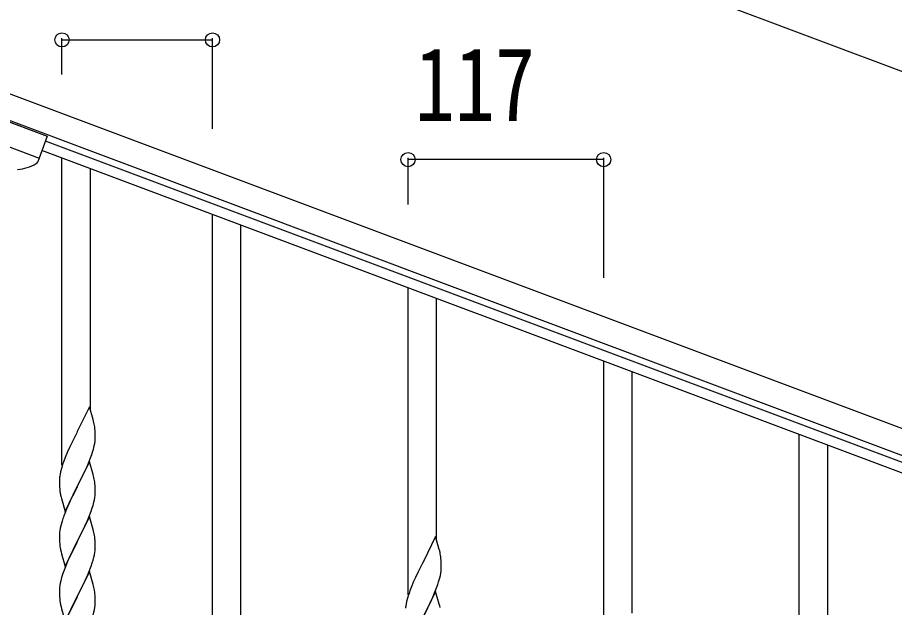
# Model space of a CAD drawing. Units: millimetres, scale not verified. Extents: x -4143 to 4140, y -2900 to 2898.
# Drawn here: x 2704 to 3229, y 1458 to 1811 of the extents above; entities that cross this region are included whole.
import ezdxf
from ezdxf.enums import TextEntityAlignment as Align

# ---------------------------------------------------------------- set-up
doc = ezdxf.new("R2010")
doc.units = ezdxf.units.MM
doc.header["$LTSCALE"] = 10
doc.layers.add('0-3_YKK_A1', color=4, linetype='Continuous')
doc.layers.add('0-4_YKK_D', color=6, linetype='Continuous')
doc.styles.add('ＭＳ ゴシック', font='')
doc.styles.get('ＭＳ ゴシック').set_extended_font_data('MS Gothic')

msp = doc.modelspace()

# ---------------------------------------------------------------- linework, layer by layer
at = {"layer": '0-3_YKK_A1'}
for p, q in [((2640.55, 1787.46), (3473.9, 1474.89)), ((2635.28, 1773.42), (3468.63, 1460.84)), ((2684.65, 1753.96), (2722.1, 1739.91)), ((2679.74, 1740.85), (2717.19, 1726.8)), ((2722.1, 1739.91), (2716.37, 1724.63)), ((3368.92, 1493.97), (2721.01, 1736.99)), ((3366.81, 1488.36), (2718.9, 1731.37)), ((2730.89, 1543.21), (2730.89, 1726.88)), ((2747.89, 1576.12), (2747.89, 1720.5)), ((2820.89, 1444.28), (2820.89, 1693.12)), ((2837.89, 1444.28), (2837.89, 1686.74)), ((2937.89, 1465.56), (2937.89, 1649.24)), ((2954.89, 1498.48), (2954.89, 1642.86)), ((3054.89, 1421.68), (3054.89, 1605.35)), ((3071.89, 1454.6), (3071.89, 1598.98)), ((3171.89, 1312.63), (3171.89, 1561.47)), ((3188.89, 1312.63), (3188.89, 1555.09)), ((2729.69, 1494.65), (2729.83, 1493.66)), ((2729.69, 1461.78), (2729.83, 1460.79))]:
    msp.add_line(p, q, dxfattribs=at)
for points in [[(2747.29, 1578.15), (2740.06, 1563.29), (2739.72, 1562.62), (2736.9, 1556.98), (2735.34, 1553.69), (2734.23, 1551.23), (2732.76, 1547.7), (2731.99, 1545.67)], [(2750.02, 1568.61), (2749.8, 1569.55), (2749.55, 1570.5), (2747.29, 1578.15)], [(2750.76, 1558.82), (2750.78, 1559.62), (2750.78, 1560.77), (2750.73, 1562.5), (2750.67, 1563.74), (2750.56, 1565.15)], [(2749.87, 1553.47), (2750.2, 1554.89), (2750.47, 1556.25), (2750.66, 1557.57)], [(2730.32, 1524.16), (2730.57, 1523.21), (2732.84, 1515.56), (2740.06, 1530.42), (2740.23, 1530.75), (2741.95, 1534.14), (2743.45, 1537.19), (2744.57, 1539.54), (2745.68, 1541.98), (2746.75, 1544.49), (2747.95, 1547.53), (2748.68, 1549.55), (2749.17, 1551.04)], [(2730.96, 1542.67), (2730.52, 1541.2), (2730.03, 1539.29), (2729.74, 1537.9), (2729.52, 1536.57)], [(2747.29, 1545.28), (2740.06, 1530.42), (2739.9, 1530.09), (2737.11, 1524.56), (2735.79, 1521.78), (2735.34, 1520.82), (2733.59, 1516.86), (2732.56, 1514.33), (2731.99, 1512.81)], [(2750.02, 1535.74), (2749.8, 1536.68), (2749.55, 1537.64), (2747.29, 1545.28)], [(2729.39, 1535.3), (2729.35, 1534.48), (2729.34, 1534.08), (2729.36, 1532.22), (2729.39, 1531.21), (2729.44, 1530.27), (2729.54, 1528.83), (2729.69, 1527.52), (2729.83, 1526.53)], [(2730.32, 1491.3), (2730.64, 1490.1), (2732.84, 1482.69), (2740.06, 1497.55), (2740.23, 1497.88), (2741.95, 1501.27), (2743.45, 1504.32), (2744.57, 1506.67), (2746.11, 1510.11), (2746.96, 1512.13), (2748.33, 1515.67), (2749.01, 1517.68), (2749.47, 1519.16), (2749.99, 1521.08), (2750.3, 1522.48), (2750.54, 1523.83), (2750.7, 1525.13), (2750.76, 1525.96), (2750.78, 1526.76), (2750.78, 1527.9), (2750.73, 1529.63), (2750.67, 1530.87), (2750.56, 1532.29)], [(2747.29, 1512.41), (2740.06, 1497.55), (2739.72, 1496.88), (2736.9, 1491.24), (2735.56, 1488.44), (2734.23, 1485.49), (2732.96, 1482.47), (2732.17, 1480.44), (2731.45, 1478.43), (2730.66, 1475.95), (2730.14, 1474.02), (2729.83, 1472.62), (2729.59, 1471.27), (2729.43, 1469.98), (2729.37, 1469.15), (2729.34, 1468.35), (2729.36, 1466.49), (2729.39, 1465.48), (2729.44, 1464.54), (2729.52, 1463.37)], [(2750.02, 1502.87), (2749.8, 1503.81), (2749.55, 1504.76), (2747.29, 1512.41)], [(2730.96, 1509.8), (2730.52, 1508.33), (2730.14, 1506.89), (2729.83, 1505.49), (2729.59, 1504.14), (2729.43, 1502.85), (2729.37, 1502.02), (2729.34, 1501.22), (2729.36, 1499.36), (2729.39, 1498.35), (2729.44, 1497.41), (2729.52, 1496.24)], [(2954.29, 1500.51), (2947.06, 1485.65), (2946.72, 1484.98), (2943.9, 1479.34), (2942.34, 1476.05), (2941.23, 1473.59), (2939.76, 1470.06), (2938.99, 1468.03)], [(2957.02, 1490.97), (2956.8, 1491.91), (2956.55, 1492.86), (2954.29, 1500.51)], [(2730.32, 1458.43), (2730.57, 1457.47), (2730.64, 1457.23), (2732.84, 1449.82), (2740.06, 1464.68), (2740.23, 1465.02), (2743.01, 1470.55), (2744.12, 1472.85), (2744.79, 1474.29), (2746.11, 1477.25), (2746.96, 1479.26), (2748.33, 1482.8), (2749.01, 1484.81), (2749.47, 1486.29), (2749.99, 1488.21), (2750.3, 1489.61), (2750.54, 1490.96), (2750.7, 1492.26), (2750.76, 1493.09), (2750.78, 1493.89), (2750.78, 1495.03), (2750.73, 1496.76), (2750.67, 1498), (2750.56, 1499.41)], [(2957.76, 1481.18), (2957.78, 1481.98), (2957.78, 1483.13), (2957.73, 1484.86), (2957.67, 1486.1), (2957.56, 1487.51)], [(2747.29, 1479.54), (2740.06, 1464.68), (2739.9, 1464.35), (2736.9, 1458.37), (2735.56, 1455.57), (2734.23, 1452.62), (2732.76, 1449.09), (2731.99, 1447.07)], [(2750.02, 1470), (2749.8, 1470.94), (2749.55, 1471.9), (2747.29, 1479.54)], [(2956.87, 1475.83), (2957.2, 1477.25), (2957.47, 1478.61), (2957.66, 1479.93)], [(2937.32, 1446.52), (2937.57, 1445.57), (2939.84, 1437.92), (2947.06, 1452.78), (2947.23, 1453.11), (2948.95, 1456.5), (2950.45, 1459.55), (2951.57, 1461.9), (2952.68, 1464.34), (2953.75, 1466.85), (2954.95, 1469.89), (2955.68, 1471.91), (2956.17, 1473.4)], [(2730.11, 1426.5), (2730.32, 1425.56), (2730.64, 1424.36), (2732.84, 1416.95), (2740.06, 1431.81), (2740.23, 1432.14), (2744.79, 1441.42), (2746.11, 1444.38), (2747.37, 1447.4), (2748.33, 1449.94), (2749.01, 1451.94), (2749.47, 1453.42), (2749.99, 1455.34), (2750.3, 1456.74), (2750.54, 1458.09), (2750.7, 1459.39), (2750.76, 1460.22), (2750.78, 1461.02), (2750.78, 1462.16), (2750.73, 1463.89), (2750.67, 1465.13), (2750.56, 1466.55)], [(2937.96, 1465.03), (2937.52, 1463.56), (2937.03, 1461.65), (2936.74, 1460.26), (2936.52, 1458.93)], [(2954.29, 1467.64), (2947.06, 1452.78), (2946.9, 1452.45), (2944.11, 1446.92), (2942.79, 1444.14), (2942.34, 1443.18), (2940.59, 1439.22), (2939.56, 1436.69), (2938.99, 1435.17)], [(2957.02, 1458.1), (2956.8, 1459.04), (2956.55, 1460), (2954.29, 1467.64)]]:
    msp.add_lwpolyline(points, dxfattribs=at)
for centre, radius, start, end in [((2702.68, 1745.06), 25, 273.7315, 300.94), ((2714.5, 1725.33), 2, 300.94, 339.44), ((2708.55, 1559.9), 42.37, 9.5672, 11.859), ((2705.7, 1560.3), 45.12, 6.176, 8.4678), ((2719.34, 1560.82), 31.49, 354.0716, 356.3633), ((2688.77, 1569.76), 63.23, 342.7842, 345.076), ((2806.59, 1518.42), 79.42, 159.9343, 162.2261), ((2761.33, 1532.69), 32.04, 173.0323, 175.3241), ((2708.43, 1527.03), 42.49, 9.5359, 11.8277), ((2705.83, 1527.43), 45, 6.1963, 8.4881), ((2789.2, 1537.59), 60.39, 190.5595, 192.8513), ((2806.59, 1485.56), 79.42, 159.9343, 162.2261), ((2708.55, 1494.16), 42.37, 9.5672, 11.859), ((2705.7, 1494.56), 45.12, 6.176, 8.4678), ((2769.47, 1499.69), 40.1, 184.9379, 187.2297), ((2789.2, 1504.73), 60.39, 190.5595, 192.8513), ((2915.55, 1482.26), 42.37, 9.5672, 11.859), ((2912.7, 1482.66), 45.12, 6.176, 8.4678), ((2926.34, 1483.18), 31.49, 354.0716, 356.3633), ((2895.77, 1492.11), 63.23, 342.7842, 345.076), ((2708.55, 1461.3), 42.37, 9.5672, 11.859), ((2705.7, 1461.69), 45.12, 6.176, 8.4678), ((3013.59, 1440.78), 79.42, 159.9343, 162.2261), ((2769.35, 1466.83), 39.98, 184.9569, 187.2487), ((2789.2, 1471.86), 60.39, 190.5595, 192.8513), ((2968.33, 1455.04), 32.04, 173.0323, 175.3241)]:
    msp.add_arc(centre, radius, start, end, dxfattribs=at)
at = {"layer": '0-4_YKK_D'}
for p, q in [((2710.79, 1974.72), (3544.14, 1662.15)), ((2730.89, 1776.86), (2730.89, 1798.54)), ((2730.89, 1797.54), (2820.89, 1797.54)), ((2820.89, 1744.25), (2820.89, 1798.54)), ((2937.89, 1699.09), (2937.89, 1726.93)), ((3054.89, 1725.93), (2937.89, 1725.93)), ((3054.89, 1655.21), (3054.89, 1726.93))]:
    msp.add_line(p, q, dxfattribs=at)
for centre in [(2730.89, 1797.54), (2820.89, 1797.54), (2937.89, 1725.93), (3054.89, 1725.93)]:
    msp.add_circle(centre, 4.25, dxfattribs=at)

# ---------------------------------------------------------------- texts
at = {"layer": '0-4_YKK_D', "style": 'ＭＳ ゴシック', "width": 0.8}
msp.add_text('117', height=43.99, dxfattribs=at).set_placement((2941.99, 1735.93), align=Align.BOTTOM_LEFT)

doc.saveas('drawing.dxf')
